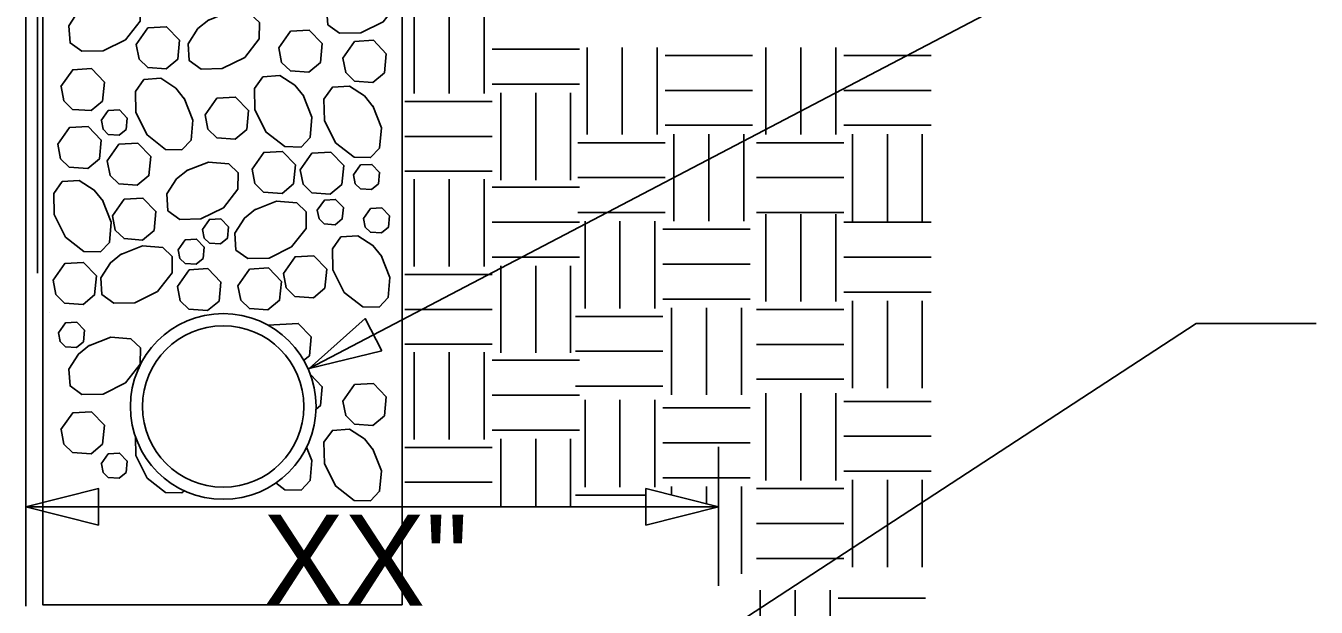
# Model space of a CAD drawing. Extents: x 10000.5 to 10073.8, y 10008 to 10077.9.
# Drawn here: x 10040.96 to 10055.76, y 10047.95 to 10054.62 of the extents above; entities that cross this region are included whole.
import ezdxf

# ---------------------------------------------------------------- set-up
doc = ezdxf.new("R2010")
doc.units = 0
for name, color, linetype in [('Default', 7, 'Continuous'), ('G-ANNO-TEXT', 7, 'Continuous'), ('G-DETL-LINE', 7, 'Continuous'), ('G-DETL-OTLN', 7, 'Continuous'), ('G-DETL-PATT', 7, 'Continuous')]:
    doc.layers.add(name, color=color, linetype=linetype)

# ---------------------------------------------------------------- blocks, each defined once
blk = doc.blocks.new('TERARR')
at = {"layer": 'Default'}
blk.add_lwpolyline([(-0.667, 0.167), (0, 0), (-0.667, -0.167)], close=True, dxfattribs=at)

msp = doc.modelspace()

# ---------------------------------------------------------------- linework, layer by layer
at = {"layer": 'G-ANNO-TEXT'}
for p, q in [((10048.902, 10048.189), (10048.902, 10049.784)), ((10040.956, 10049.097), (10048.902, 10049.097))]:
    msp.add_line(p, q, dxfattribs=at)
for points in [[(10044.205, 10050.685), (10054.716, 10056.19), (10055.482, 10056.19)], [(10048.1, 10047.096), (10054.379, 10051.202), (10055.757, 10051.202)]]:
    msp.add_lwpolyline(points, dxfattribs=at)
at = {"layer": 'G-DETL-LINE'}
msp.add_line((10041.09, 10066.99), (10041.09, 10051.777), dxfattribs=at)
msp.add_lwpolyline([(10045.271, 10047.973), (10045.271, 10063.001), (10041.15, 10063.001), (10041.15, 10047.973)], close=True, dxfattribs=at)
at = {"layer": 'G-DETL-OTLN'}
msp.add_line((10040.956, 10047.956), (10040.956, 10067.665), dxfattribs=at)
for radius in [1.065, 0.926]:
    msp.add_circle((10043.22, 10050.248), radius, dxfattribs=at)
at = {"layer": 'G-DETL-PATT'}
for p, q in [((10045.412, 10054.84), (10045.412, 10053.84)), ((10045.812, 10054.84), (10045.812, 10053.84)), ((10046.212, 10054.84), (10046.212, 10053.84)), ((10046.305, 10054.347), (10047.306, 10054.347)), ((10047.396, 10054.368), (10047.396, 10053.367)), ((10047.796, 10054.368), (10047.796, 10053.367)), ((10048.196, 10054.368), (10048.196, 10053.367)), ((10048.289, 10054.275), (10049.29, 10054.275)), ((10049.445, 10054.368), (10049.445, 10053.367)), ((10049.845, 10054.368), (10049.845, 10053.367)), ((10050.246, 10054.368), (10050.246, 10053.367)), ((10050.338, 10054.275), (10051.339, 10054.275)), ((10046.305, 10053.947), (10047.306, 10053.947)), ((10046.405, 10053.847), (10046.405, 10052.846)), ((10046.805, 10053.847), (10046.805, 10052.846)), ((10047.205, 10053.847), (10047.205, 10052.846)), ((10048.289, 10053.875), (10049.29, 10053.875)), ((10050.338, 10053.875), (10051.339, 10053.875)), ((10045.304, 10053.747), (10046.305, 10053.747)), ((10045.304, 10053.346), (10046.305, 10053.346)), ((10048.289, 10053.474), (10049.29, 10053.474)), ((10048.389, 10053.374), (10048.389, 10052.374)), ((10048.79, 10053.374), (10048.79, 10052.374)), ((10049.19, 10053.374), (10049.19, 10052.374)), ((10050.338, 10053.474), (10051.339, 10053.474)), ((10050.438, 10053.374), (10050.438, 10052.374)), ((10050.839, 10053.374), (10050.839, 10052.374)), ((10051.239, 10053.374), (10051.239, 10052.374)), ((10047.288, 10053.274), (10048.289, 10053.274)), ((10049.338, 10053.274), (10050.338, 10053.274)), ((10045.304, 10052.946), (10046.305, 10052.946)), ((10045.412, 10052.856), (10045.412, 10051.855)), ((10045.812, 10052.856), (10045.812, 10051.855)), ((10046.212, 10052.856), (10046.212, 10051.855)), ((10046.305, 10052.763), (10047.306, 10052.763)), ((10047.288, 10052.874), (10048.289, 10052.874)), ((10049.338, 10052.874), (10050.338, 10052.874)), ((10047.288, 10052.474), (10048.289, 10052.474)), ((10049.338, 10052.474), (10050.338, 10052.474)), ((10046.305, 10052.363), (10047.306, 10052.363)), ((10047.37, 10052.375), (10047.37, 10051.374)), ((10047.77, 10052.375), (10047.77, 10051.374)), ((10048.17, 10052.375), (10048.17, 10051.374)), ((10049.445, 10052.455), (10049.445, 10051.454)), ((10049.845, 10052.455), (10049.845, 10051.454)), ((10050.246, 10052.455), (10050.246, 10051.454)), ((10050.338, 10052.361), (10051.339, 10052.361)), ((10048.263, 10052.282), (10049.264, 10052.282)), ((10046.305, 10051.963), (10047.306, 10051.963)), ((10048.263, 10051.882), (10049.264, 10051.882)), ((10050.338, 10051.961), (10051.339, 10051.961)), ((10045.304, 10051.762), (10046.305, 10051.762)), ((10046.405, 10051.862), (10046.405, 10050.862)), ((10046.805, 10051.862), (10046.805, 10050.862)), ((10047.205, 10051.862), (10047.205, 10050.862)), ((10048.263, 10051.481), (10049.264, 10051.481)), ((10050.338, 10051.561), (10051.339, 10051.561)), ((10050.438, 10051.461), (10050.438, 10050.46)), ((10050.839, 10051.461), (10050.839, 10050.46)), ((10051.239, 10051.461), (10051.239, 10050.46)), ((10041.228, 10051.325), (10041.228, 10051.325)), ((10045.304, 10051.362), (10046.305, 10051.362)), ((10047.262, 10051.281), (10048.263, 10051.281)), ((10048.363, 10051.381), (10048.363, 10050.381)), ((10048.763, 10051.381), (10048.763, 10050.381)), ((10049.164, 10051.381), (10049.164, 10050.381)), ((10049.338, 10051.361), (10050.338, 10051.361)), ((10045.304, 10050.962), (10046.305, 10050.962)), ((10045.412, 10050.872), (10045.412, 10049.871)), ((10045.812, 10050.872), (10045.812, 10049.871)), ((10046.212, 10050.872), (10046.212, 10049.871)), ((10047.262, 10050.881), (10048.263, 10050.881)), ((10049.338, 10050.961), (10050.338, 10050.961)), ((10046.305, 10050.779), (10047.306, 10050.779)), ((10049.338, 10050.56), (10050.338, 10050.56)), ((10047.262, 10050.481), (10048.263, 10050.481)), ((10049.445, 10050.399), (10049.445, 10049.399)), ((10049.845, 10050.399), (10049.845, 10049.399)), ((10050.246, 10050.399), (10050.246, 10049.399)), ((10046.305, 10050.379), (10047.306, 10050.379)), ((10047.37, 10050.324), (10047.37, 10049.323)), ((10047.77, 10050.324), (10047.77, 10049.323)), ((10048.17, 10050.324), (10048.17, 10049.323)), ((10050.338, 10050.306), (10051.339, 10050.306)), ((10048.263, 10050.231), (10049.264, 10050.231)), ((10046.305, 10049.978), (10047.306, 10049.978)), ((10046.405, 10049.878), (10046.405, 10049.097)), ((10046.805, 10049.878), (10046.805, 10049.097)), ((10047.205, 10049.878), (10047.205, 10049.097)), ((10048.263, 10049.83), (10049.264, 10049.83)), ((10050.338, 10049.906), (10051.339, 10049.906)), ((10045.304, 10049.778), (10046.305, 10049.778)), ((10050.338, 10049.506), (10051.339, 10049.506)), ((10045.304, 10049.378), (10046.305, 10049.378)), ((10048.263, 10049.43), (10049.264, 10049.43)), ((10050.438, 10049.406), (10050.438, 10048.405)), ((10050.839, 10049.406), (10050.839, 10048.405)), ((10051.239, 10049.406), (10051.239, 10048.405)), ((10047.262, 10049.23), (10048.069, 10049.23)), ((10048.363, 10049.33), (10048.363, 10049.232)), ((10048.763, 10049.33), (10048.763, 10049.132)), ((10049.164, 10049.33), (10049.164, 10048.329)), ((10049.338, 10049.306), (10050.338, 10049.306)), ((10049.338, 10048.905), (10050.338, 10048.905)), ((10049.338, 10048.505), (10050.338, 10048.505)), ((10049.38, 10048.14), (10049.38, 10047.14)), ((10049.78, 10048.14), (10049.78, 10047.14)), ((10050.181, 10048.14), (10050.181, 10047.14)), ((10050.273, 10048.047), (10051.274, 10048.047))]:
    msp.add_line(p, q, dxfattribs=at)
for points in [[(10044.633, 10055.088), (10044.885, 10055.188), (10045.116, 10055.168), (10045.226, 10055.063), (10045.222, 10054.876), (10045.056, 10054.663), (10044.798, 10054.534), (10044.555, 10054.53), (10044.419, 10054.627), (10044.406, 10054.82), (10044.517, 10054.993), (10044.644, 10055.094)], [(10041.678, 10054.881), (10041.93, 10054.981), (10042.161, 10054.961), (10042.27, 10054.857), (10042.267, 10054.669), (10042.1, 10054.456), (10041.843, 10054.327), (10041.6, 10054.323), (10041.463, 10054.42), (10041.45, 10054.614), (10041.561, 10054.787), (10041.688, 10054.888)], [(10043.045, 10054.678), (10043.296, 10054.778), (10043.527, 10054.758), (10043.637, 10054.653), (10043.633, 10054.466), (10043.467, 10054.253), (10043.209, 10054.124), (10042.966, 10054.12), (10042.83, 10054.217), (10042.817, 10054.41), (10042.928, 10054.583), (10043.055, 10054.685)], [(10042.222, 10054.4), (10042.356, 10054.591), (10042.571, 10054.604), (10042.72, 10054.449), (10042.698, 10054.232), (10042.566, 10054.122), (10042.354, 10054.137), (10042.254, 10054.234), (10042.222, 10054.4)], [(10043.858, 10054.362), (10043.992, 10054.554), (10044.207, 10054.566), (10044.356, 10054.411), (10044.334, 10054.194), (10044.202, 10054.084), (10043.99, 10054.099), (10043.89, 10054.196), (10043.858, 10054.362)], [(10044.593, 10054.245), (10044.727, 10054.437), (10044.942, 10054.449), (10045.091, 10054.294), (10045.069, 10054.077), (10044.937, 10053.967), (10044.725, 10053.982), (10044.625, 10054.079), (10044.593, 10054.245)], [(10041.359, 10053.92), (10041.494, 10054.111), (10041.709, 10054.124), (10041.858, 10053.969), (10041.836, 10053.752), (10041.704, 10053.642), (10041.492, 10053.657), (10041.392, 10053.754), (10041.36, 10053.92)], [(10042.771, 10053.785), (10042.871, 10053.534), (10042.851, 10053.302), (10042.746, 10053.193), (10042.559, 10053.196), (10042.346, 10053.363), (10042.217, 10053.62), (10042.213, 10053.863), (10042.31, 10054), (10042.503, 10054.013), (10042.676, 10053.902), (10042.777, 10053.775)], [(10044.137, 10053.818), (10044.237, 10053.566), (10044.217, 10053.335), (10044.113, 10053.225), (10043.925, 10053.229), (10043.712, 10053.395), (10043.583, 10053.653), (10043.579, 10053.896), (10043.676, 10054.032), (10043.87, 10054.045), (10044.043, 10053.934), (10044.144, 10053.807)], [(10043.012, 10053.595), (10043.147, 10053.786), (10043.362, 10053.798), (10043.511, 10053.644), (10043.489, 10053.427), (10043.357, 10053.316), (10043.145, 10053.332), (10043.045, 10053.428), (10043.013, 10053.595)], [(10044.935, 10053.696), (10045.034, 10053.444), (10045.014, 10053.213), (10044.91, 10053.103), (10044.722, 10053.107), (10044.509, 10053.273), (10044.381, 10053.531), (10044.376, 10053.774), (10044.473, 10053.91), (10044.667, 10053.923), (10044.84, 10053.812), (10044.941, 10053.685)], [(10041.821, 10053.528), (10041.902, 10053.643), (10042.031, 10053.65), (10042.12, 10053.557), (10042.108, 10053.427), (10042.028, 10053.361), (10041.901, 10053.37), (10041.841, 10053.428), (10041.822, 10053.528)], [(10041.322, 10053.256), (10041.456, 10053.447), (10041.671, 10053.459), (10041.82, 10053.305), (10041.799, 10053.088), (10041.666, 10052.978), (10041.454, 10052.993), (10041.354, 10053.09), (10041.322, 10053.256)], [(10041.89, 10053.066), (10042.024, 10053.257), (10042.239, 10053.27), (10042.388, 10053.115), (10042.367, 10052.898), (10042.234, 10052.788), (10042.022, 10052.803), (10041.922, 10052.9), (10041.89, 10053.066)], [(10042.801, 10052.954), (10043.052, 10053.053), (10043.283, 10053.033), (10043.393, 10052.929), (10043.389, 10052.742), (10043.223, 10052.529), (10042.965, 10052.4), (10042.722, 10052.395), (10042.586, 10052.493), (10042.573, 10052.686), (10042.684, 10052.859), (10042.811, 10052.96)], [(10043.551, 10052.971), (10043.685, 10053.163), (10043.9, 10053.175), (10044.049, 10053.02), (10044.027, 10052.803), (10043.895, 10052.693), (10043.683, 10052.708), (10043.583, 10052.805), (10043.551, 10052.971)], [(10044.104, 10052.963), (10044.238, 10053.154), (10044.453, 10053.167), (10044.602, 10053.012), (10044.58, 10052.795), (10044.448, 10052.685), (10044.236, 10052.7), (10044.136, 10052.797), (10044.104, 10052.963)], [(10044.715, 10052.904), (10044.796, 10053.019), (10044.925, 10053.026), (10045.014, 10052.933), (10045.001, 10052.803), (10044.922, 10052.737), (10044.795, 10052.746), (10044.735, 10052.804), (10044.715, 10052.904)], [(10041.835, 10052.614), (10041.935, 10052.362), (10041.915, 10052.131), (10041.811, 10052.021), (10041.623, 10052.025), (10041.41, 10052.192), (10041.282, 10052.449), (10041.277, 10052.692), (10041.374, 10052.828), (10041.568, 10052.841), (10041.741, 10052.731), (10041.842, 10052.604)], [(10041.95, 10052.437), (10042.084, 10052.628), (10042.299, 10052.64), (10042.448, 10052.486), (10042.427, 10052.269), (10042.294, 10052.158), (10042.082, 10052.174), (10041.982, 10052.27), (10041.95, 10052.437)], [(10044.299, 10052.5), (10044.38, 10052.615), (10044.509, 10052.623), (10044.598, 10052.53), (10044.585, 10052.4), (10044.506, 10052.333), (10044.379, 10052.343), (10044.319, 10052.401), (10044.299, 10052.5)], [(10043.581, 10052.504), (10043.832, 10052.604), (10044.063, 10052.584), (10044.173, 10052.48), (10044.17, 10052.292), (10044.003, 10052.079), (10043.746, 10051.95), (10043.503, 10051.946), (10043.366, 10052.043), (10043.353, 10052.237), (10043.464, 10052.41), (10043.591, 10052.511)], [(10044.829, 10052.406), (10044.91, 10052.521), (10045.038, 10052.528), (10045.128, 10052.435), (10045.115, 10052.305), (10045.035, 10052.239), (10044.908, 10052.248), (10044.848, 10052.306), (10044.829, 10052.406)], [(10042.982, 10052.28), (10043.062, 10052.395), (10043.191, 10052.402), (10043.281, 10052.309), (10043.268, 10052.179), (10043.188, 10052.113), (10043.061, 10052.122), (10043.001, 10052.18), (10042.982, 10052.28)], [(10042.704, 10052.047), (10042.785, 10052.161), (10042.914, 10052.169), (10043.003, 10052.076), (10042.99, 10051.946), (10042.911, 10051.88), (10042.783, 10051.889), (10042.724, 10051.947), (10042.704, 10052.047)], [(10045.032, 10051.979), (10045.132, 10051.728), (10045.112, 10051.497), (10045.007, 10051.387), (10044.82, 10051.39), (10044.607, 10051.557), (10044.478, 10051.815), (10044.474, 10052.057), (10044.571, 10052.194), (10044.764, 10052.207), (10044.937, 10052.096), (10045.039, 10051.969)], [(10042.044, 10051.992), (10042.295, 10052.092), (10042.526, 10052.072), (10042.636, 10051.967), (10042.633, 10051.78), (10042.466, 10051.567), (10042.208, 10051.438), (10041.966, 10051.434), (10041.829, 10051.531), (10041.816, 10051.724), (10041.927, 10051.897), (10042.054, 10051.998)], [(10041.268, 10051.697), (10041.403, 10051.888), (10041.618, 10051.901), (10041.767, 10051.746), (10041.745, 10051.529), (10041.613, 10051.419), (10041.401, 10051.434), (10041.301, 10051.531), (10041.269, 10051.697)], [(10043.91, 10051.774), (10044.045, 10051.966), (10044.259, 10051.978), (10044.409, 10051.823), (10044.387, 10051.606), (10044.254, 10051.496), (10044.043, 10051.511), (10043.943, 10051.608), (10043.91, 10051.774)], [(10042.695, 10051.626), (10042.83, 10051.817), (10043.044, 10051.83), (10043.194, 10051.675), (10043.172, 10051.458), (10043.039, 10051.348), (10042.827, 10051.363), (10042.728, 10051.46), (10042.695, 10051.626)], [(10043.389, 10051.634), (10043.523, 10051.825), (10043.738, 10051.838), (10043.887, 10051.683), (10043.866, 10051.466), (10043.733, 10051.356), (10043.521, 10051.371), (10043.421, 10051.468), (10043.389, 10051.634)], [(10041.33, 10051.092), (10041.41, 10051.207), (10041.539, 10051.214), (10041.629, 10051.122), (10041.616, 10050.991), (10041.536, 10050.925), (10041.409, 10050.934), (10041.349, 10050.993), (10041.33, 10051.092)], [(10043.733, 10051.182), (10044.08, 10051.202), (10044.229, 10051.047), (10044.208, 10050.831), (10044.145, 10050.778)], [(10041.678, 10050.945), (10041.93, 10051.045), (10042.161, 10051.025), (10042.27, 10050.92), (10042.267, 10050.733), (10042.1, 10050.52), (10041.843, 10050.391), (10041.6, 10050.387), (10041.463, 10050.484), (10041.45, 10050.677), (10041.561, 10050.85), (10041.688, 10050.951)], [(10044.221, 10050.615), (10044.356, 10050.475), (10044.334, 10050.258), (10044.285, 10050.217)], [(10044.593, 10050.309), (10044.727, 10050.5), (10044.942, 10050.512), (10045.091, 10050.358), (10045.069, 10050.141), (10044.937, 10050.03), (10044.725, 10050.046), (10044.625, 10050.143), (10044.593, 10050.309)], [(10041.359, 10049.984), (10041.494, 10050.175), (10041.709, 10050.187), (10041.858, 10050.032), (10041.836, 10049.816), (10041.704, 10049.705), (10041.492, 10049.721), (10041.392, 10049.817), (10041.36, 10049.984)], [(10044.935, 10049.759), (10045.034, 10049.508), (10045.014, 10049.276), (10044.91, 10049.167), (10044.722, 10049.17), (10044.509, 10049.337), (10044.381, 10049.594), (10044.376, 10049.837), (10044.473, 10049.974), (10044.667, 10049.987), (10044.84, 10049.876), (10044.941, 10049.749)], [(10042.771, 10049.282), (10042.746, 10049.256), (10042.559, 10049.26), (10042.346, 10049.426), (10042.217, 10049.684), (10042.213, 10049.901)], [(10041.821, 10049.592), (10041.902, 10049.706), (10042.031, 10049.714), (10042.12, 10049.621), (10042.108, 10049.491), (10042.028, 10049.425), (10041.901, 10049.434), (10041.841, 10049.492), (10041.822, 10049.592)], [(10044.177, 10049.78), (10044.237, 10049.63), (10044.217, 10049.398), (10044.113, 10049.289), (10043.925, 10049.292), (10043.825, 10049.371)]]:
    msp.add_lwpolyline(points, dxfattribs=at)

# ---------------------------------------------------------------- block references
at = {"layer": 'G-ANNO-TEXT'}
for p, xscale, yscale, rotation in [((10044.205, 10050.685), 1.2499200000000001, 1.2499199999999997, -152.35649534490526), ((10044.205, 10050.685), 1.2499200000000001, 1.2499199999999997, -152.35649534490526), ((10040.956, 10049.097), 1.24992, 1.24992, -179.99999999894357), ((10048.902, 10049.097), 1.24992, 1.24992, 1.05644144019615e-09)]:
    msp.add_blockref('TERARR', p, dxfattribs=dict(at, xscale=xscale, yscale=yscale, rotation=rotation))

# ---------------------------------------------------------------- texts
msp.add_text('XX"', height=1.044, dxfattribs=at).set_placement((10043.675, 10047.962))

doc.saveas('drawing.dxf')
